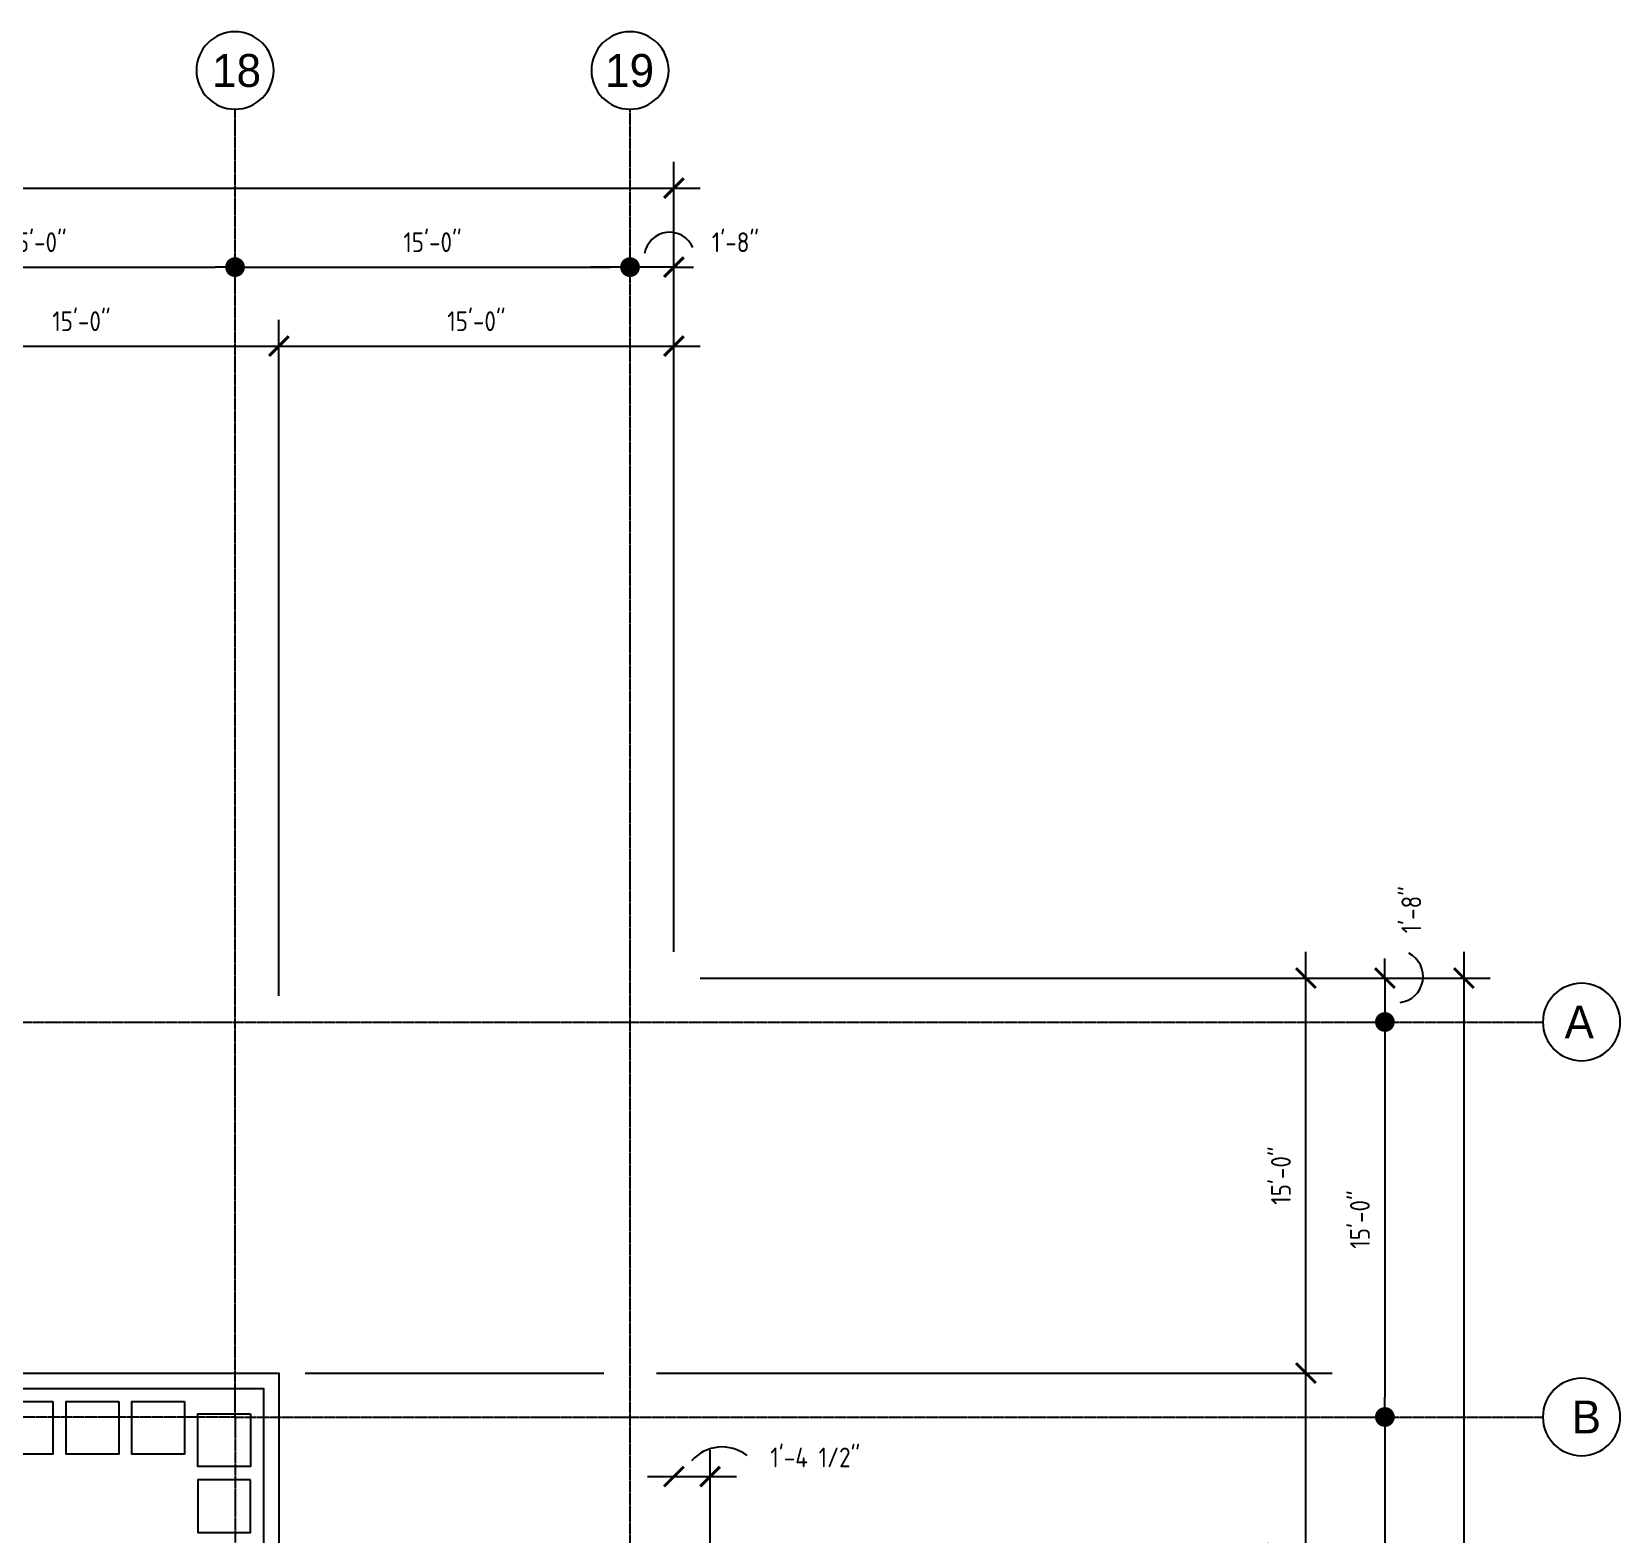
# Model space of a CAD drawing. Header units: inches. Extents: x 2704 to 6134, y 5265 to 7121.
# Drawn here: x 5410 to 6134, y 6437 to 7121 of the extents above; entities that cross this region are included whole.
import ezdxf
from ezdxf.enums import TextEntityAlignment as Align

# ---------------------------------------------------------------- set-up
doc = ezdxf.new("R2010")
doc.units = ezdxf.units.IN
doc.header["$MEASUREMENT"] = 0
doc.header["$PDMODE"] = 34
doc.header["$PDSIZE"] = -5
doc.linetypes.add('CENTER2', pattern=[1.125, 0.75, -0.125, 0.125, -0.125])
doc.layers.get('0').update_dxf_attribs({"linetype": 'CONTINUOUS'})
doc.layers.get('DEFPOINTS').update_dxf_attribs({"linetype": 'CONTINUOUS'})
for name, color, linetype in [('A_0_BLDGRD', 66, 'CENTER2'), ('A_0_COL-GRID', 40, 'CONTINUOUS'), ('A_0_DIMGRD', 9, 'CENTER2'), ('A_0_Dimtxt-roof', 4, 'CONTINUOUS'), ('A_0_DIMTXT_MAIN', 4, 'CONTINUOUS'), ('A_0_DIMTXT_MINOR', 4, 'CONTINUOUS'), ('A_9_CW_COPING', 2, 'CONTINUOUS'), ('A_MS_PAVERS', 1, 'CONTINUOUS')]:
    doc.layers.add(name, color=color, linetype=linetype)
doc.styles.add('ARCHITXT', font='architxt.shx')
doc.styles.add('AVANT', font='AVGARDN.TTF')
doc.dimstyles.new('DOT', dxfattribs={"dimscale": 96, "dimtxt": 0.09375, "dimasz": 0.09375, "dimexe": 0.125, "dimexo": 0.125, "dimgap": 0.0625, "dimtad": 1, "dimdec": 6, "dimzin": 3, "dimdsep": 46, "dimlunit": 4, "dimtxsty": 'ARCHITXT', "dimblk1": 'DOT', "dimblk2": 'DOT', "dimsah": 1, "dimcen": 0, "dimdle": 0.125, "dimse1": 1, "dimclrd": 256, "dimclre": 256, "dimclrt": 256, "dimadec": 0, "dimazin": 0, "dimtfac": 1, "dimtdec": 6, "dimtmove": 2, "dimatfit": 3, "dimldrblk": 'DOT', "dimfxl": 1, "dimfrac": 2, "dimtolj": 1, "dimtzin": 3, "dimarcsym": 0})
doc.dimstyles.new('TICK', dxfattribs={"dimscale": 96, "dimtxt": 0.09375, "dimasz": 0.09375, "dimexe": 0.125, "dimexo": 0.125, "dimgap": 0.0625, "dimtad": 1, "dimdec": 6, "dimzin": 3, "dimdsep": 46, "dimlunit": 4, "dimtxsty": 'ARCHITXT', "dimblk1": 'ARCHTICK', "dimblk2": 'ARCHTICK', "dimsah": 1, "dimcen": 0, "dimdle": 0.125, "dimclrd": 256, "dimclre": 256, "dimclrt": 256, "dimadec": 0, "dimazin": 0, "dimtfac": 1, "dimtdec": 6, "dimtmove": 2, "dimatfit": 3, "dimldrblk": 'ARCHTICK', "dimfxl": 1, "dimfrac": 2, "dimtolj": 1, "dimtzin": 3, "dimarcsym": 0})
doc.dimstyles.new('TICKDOT', dxfattribs={"dimscale": 96, "dimtxt": 0.09375, "dimasz": 0.09375, "dimexe": 0.125, "dimexo": 0.125, "dimgap": 0.0625, "dimtad": 1, "dimdec": 6, "dimzin": 3, "dimdsep": 46, "dimlunit": 4, "dimtxsty": 'ARCHITXT', "dimblk1": 'ARCHTICK', "dimblk2": 'DOT', "dimsah": 1, "dimcen": 0, "dimdle": 0.125, "dimclrd": 256, "dimclre": 256, "dimclrt": 256, "dimadec": 0, "dimazin": 0, "dimtfac": 1, "dimtdec": 6, "dimtmove": 2, "dimatfit": 3, "dimldrblk": 'ARCHTICK', "dimfxl": 1, "dimfrac": 2, "dimtolj": 1, "dimtzin": 3, "dimarcsym": 0})

# ---------------------------------------------------------------- blocks, each defined once
blk = doc.blocks.new('_ARCHTICK')
at = {"color": 0, "linetype": 'ByBlock', "const_width": 0.15}
blk.add_lwpolyline([(-0.5, -0.5), (0.5, 0.5)], dxfattribs=at)
blk = doc.blocks.new('*D6')
at = {"layer": 'A_0_DIMTXT_MAIN', "lineweight": -2, "transparency": 16777216}
for p, q in [((3135, 6702), (3135, 7062)), ((5703, 6702), (5703, 7062)), ((3123, 7050), (5715, 7050))]:
    blk.add_line(p, q, dxfattribs=at)
at = {"layer": 'DEFPOINTS', "color": 0, "transparency": 16777216}
for p in [(5703, 7050), (3135, 6690), (5703, 6690)]:
    blk.add_point(p, dxfattribs=at)
at = {"layer": 'A_0_DIMTXT_MAIN', "lineweight": -2, "transparency": 16777216, "xscale": 9, "yscale": 9, "zscale": 9, "rotation": 180}
blk.add_blockref('_ARCHTICK', (3135, 7050), dxfattribs=at)
at = {"layer": 'A_0_DIMTXT_MAIN', "lineweight": -2, "transparency": 16777216, "xscale": 9, "yscale": 9, "zscale": 9}
blk.add_blockref('_ARCHTICK', (5703, 7050), dxfattribs=at)
at = {"layer": 'A_0_DIMTXT_MAIN', "transparency": 16777216, "insert": (4419, 7061.36), "char_height": 9, "attachment_point": 5, "style": 'ARCHITXT'}
blk.add_mtext('\\A1;214\'-0"', dxfattribs=at)
blk = doc.blocks.new('_DOT')
at = {"color": 0, "linetype": 'ByBlock'}
blk.add_line((-0.5, 0), (-1, 0), dxfattribs=at)
at = {"color": 0, "linetype": 'ByBlock', "const_width": 0.5}
blk.add_lwpolyline([(-0.25, 0, 1), (0.25, 0, 1)], format="xyb", close=True, dxfattribs=at)
blk = doc.blocks.new('*D7')
at = {"layer": 'A_0_DIMTXT_MAIN', "lineweight": -2, "transparency": 16777216}
for p, q in [((5674, 7014), (5665, 7014)), ((5703, 7014), (5683, 7014)), ((5703, 7014), (5712, 7014))]:
    blk.add_line(p, q, dxfattribs=at)
at = {"layer": 'DEFPOINTS', "color": 0, "transparency": 16777216}
for p in [(5683, 7014), (5683, 7014), (5703, 7014)]:
    blk.add_point(p, dxfattribs=at)
at = {"layer": 'A_0_DIMTXT_MAIN', "lineweight": -2, "transparency": 16777216, "xscale": 9, "yscale": 9, "zscale": 9}
blk.add_blockref('_DOT', (5683, 7014), dxfattribs=at)
at = {"layer": 'A_0_DIMTXT_MAIN', "lineweight": -2, "transparency": 16777216, "xscale": 9, "yscale": 9, "zscale": 9, "rotation": 180}
blk.add_blockref('_ARCHTICK', (5703, 7014), dxfattribs=at)
at = {"layer": 'A_0_DIMTXT_MAIN', "transparency": 16777216, "insert": (5731.05, 7025.33), "char_height": 9, "attachment_point": 5, "style": 'ARCHITXT'}
blk.add_mtext('\\A1;1\'-8"', dxfattribs=at)
blk = doc.blocks.new('*D8')
at = {"layer": 'A_0_DIMTXT_MAIN', "lineweight": -2, "transparency": 16777216}
blk.add_line((5512, 7014), (5674, 7014), dxfattribs=at)
at = {"layer": 'DEFPOINTS', "color": 0, "transparency": 16777216}
for p in [(5503, 7014), (5683, 7014), (5683, 7014)]:
    blk.add_point(p, dxfattribs=at)
at = {"layer": 'A_0_DIMTXT_MAIN', "lineweight": -2, "transparency": 16777216, "xscale": 9, "yscale": 9, "zscale": 9, "rotation": 180}
blk.add_blockref('_DOT', (5503, 7014), dxfattribs=at)
at = {"layer": 'A_0_DIMTXT_MAIN', "lineweight": -2, "transparency": 16777216, "xscale": 9, "yscale": 9, "zscale": 9}
blk.add_blockref('_DOT', (5683, 7014), dxfattribs=at)
at = {"layer": 'A_0_DIMTXT_MAIN', "transparency": 16777216, "insert": (5593, 7025.36), "char_height": 9, "attachment_point": 5, "style": 'ARCHITXT'}
blk.add_mtext('\\A1;15\'-0"', dxfattribs=at)
blk = doc.blocks.new('*D16')
at = {"layer": 'A_0_DIMTXT_MAIN', "lineweight": -2, "transparency": 16777216}
blk.add_line((5332, 7014), (5494, 7014), dxfattribs=at)
at = {"layer": 'DEFPOINTS', "color": 0, "transparency": 16777216}
for p in [(5323, 7014), (5503, 7014), (5503, 7014)]:
    blk.add_point(p, dxfattribs=at)
at = {"layer": 'A_0_DIMTXT_MAIN', "lineweight": -2, "transparency": 16777216, "xscale": 9, "yscale": 9, "zscale": 9, "rotation": 180}
blk.add_blockref('_DOT', (5323, 7014), dxfattribs=at)
at = {"layer": 'A_0_DIMTXT_MAIN', "lineweight": -2, "transparency": 16777216, "xscale": 9, "yscale": 9, "zscale": 9}
blk.add_blockref('_DOT', (5503, 7014), dxfattribs=at)
at = {"layer": 'A_0_DIMTXT_MAIN', "transparency": 16777216, "insert": (5413, 7025.36), "char_height": 9, "attachment_point": 5, "style": 'ARCHITXT'}
blk.add_mtext('\\A1;15\'-0"', dxfattribs=at)
blk = doc.blocks.new('*D18')
at = {"layer": 'A_0_DIMTXT_MINOR', "lineweight": -2, "transparency": 16777216}
blk.add_line((5511, 6978), (5715, 6978), dxfattribs=at)
at = {"layer": 'DEFPOINTS', "color": 0, "transparency": 16777216}
for p in [(5523, 6978), (5703, 6978), (5703, 6978)]:
    blk.add_point(p, dxfattribs=at)
at = {"layer": 'A_0_DIMTXT_MINOR', "lineweight": -2, "transparency": 16777216, "xscale": 9, "yscale": 9, "zscale": 9, "rotation": 180}
blk.add_blockref('_ARCHTICK', (5523, 6978), dxfattribs=at)
at = {"layer": 'A_0_DIMTXT_MINOR', "lineweight": -2, "transparency": 16777216, "xscale": 9, "yscale": 9, "zscale": 9}
blk.add_blockref('_ARCHTICK', (5703, 6978), dxfattribs=at)
at = {"layer": 'A_0_DIMTXT_MINOR', "transparency": 16777216, "insert": (5613, 6989.36), "char_height": 9, "attachment_point": 5, "style": 'ARCHITXT'}
blk.add_mtext('\\A1;15\'-0"', dxfattribs=at)
blk = doc.blocks.new('*D19')
at = {"layer": 'A_0_DIMTXT_MINOR', "lineweight": -2, "transparency": 16777216}
for p, q in [((5523, 6682), (5523, 6990)), ((5331, 6978), (5535, 6978))]:
    blk.add_line(p, q, dxfattribs=at)
at = {"layer": 'DEFPOINTS', "color": 0, "transparency": 16777216}
for p in [(5523, 6978), (5343, 6726), (5523, 6670)]:
    blk.add_point(p, dxfattribs=at)
at = {"layer": 'A_0_DIMTXT_MINOR', "lineweight": -2, "transparency": 16777216, "xscale": 9, "yscale": 9, "zscale": 9, "rotation": 180}
blk.add_blockref('_ARCHTICK', (5343, 6978), dxfattribs=at)
at = {"layer": 'A_0_DIMTXT_MINOR', "lineweight": -2, "transparency": 16777216, "xscale": 9, "yscale": 9, "zscale": 9}
blk.add_blockref('_ARCHTICK', (5523, 6978), dxfattribs=at)
at = {"layer": 'A_0_DIMTXT_MINOR', "transparency": 16777216, "insert": (5433, 6989.36), "char_height": 9, "attachment_point": 5, "style": 'ARCHITXT'}
blk.add_mtext('\\A1;15\'-0"', dxfattribs=at)
blk = doc.blocks.new('*D28')
at = {"layer": 'A_0_DIMTXT_MAIN', "lineweight": -2, "transparency": 16777216}
for p, q in [((6063, 6702), (6063, 5298)), ((5715, 6690), (6075, 6690)), ((5355, 5310), (6075, 5310))]:
    blk.add_line(p, q, dxfattribs=at)
at = {"layer": 'DEFPOINTS', "color": 0, "transparency": 16777216}
for p in [(5703, 6690), (5343, 5310), (6063, 5310)]:
    blk.add_point(p, dxfattribs=at)
at = {"layer": 'A_0_DIMTXT_MAIN', "lineweight": -2, "transparency": 16777216, "xscale": 9, "yscale": 9, "zscale": 9}
for p, rotation in [((6063, 6690), 90), ((6063, 5310), 270)]:
    blk.add_blockref('_ARCHTICK', p, dxfattribs=dict(at, rotation=rotation))
at = {"layer": 'A_0_DIMTXT_MAIN', "transparency": 16777216, "insert": (6051.64, 6000), "char_height": 9, "attachment_point": 5, "rotation": 90, "style": 'ARCHITXT'}
blk.add_mtext('\\A1;115\'-0"', dxfattribs=at)
blk = doc.blocks.new('*D30')
at = {"layer": 'A_0_DIMTXT_MAIN', "lineweight": -2, "transparency": 16777216}
for p, q in [((6027, 6690), (6027, 6699)), ((6027, 6690), (6027, 6670)), ((6027, 6661), (6027, 6652))]:
    blk.add_line(p, q, dxfattribs=at)
at = {"layer": 'DEFPOINTS', "color": 0, "transparency": 16777216}
for p in [(6027, 6690), (6027, 6670), (6027, 6670)]:
    blk.add_point(p, dxfattribs=at)
at = {"layer": 'A_0_DIMTXT_MAIN', "lineweight": -2, "transparency": 16777216, "xscale": 9, "yscale": 9, "zscale": 9}
for name, p, rotation in [('_ARCHTICK', (6027, 6690), 270), ('_DOT', (6027, 6670), 90)]:
    blk.add_blockref(name, p, dxfattribs=dict(at, rotation=rotation))
at = {"layer": 'A_0_DIMTXT_MAIN', "transparency": 16777216, "insert": (6039.06, 6721.18), "char_height": 9, "attachment_point": 5, "rotation": 90, "style": 'ARCHITXT'}
blk.add_mtext('\\A1;1\'-8"', dxfattribs=at)
blk = doc.blocks.new('*D32')
at = {"layer": 'A_0_DIMTXT_MINOR', "lineweight": -2, "transparency": 16777216}
for p, q in [((5991, 6318), (5991, 6522)), ((5695, 6510), (6003, 6510))]:
    blk.add_line(p, q, dxfattribs=at)
at = {"layer": 'DEFPOINTS', "color": 0, "transparency": 16777216}
for p in [(5683, 6510), (5991, 6510), (5991, 6330)]:
    blk.add_point(p, dxfattribs=at)
at = {"layer": 'A_0_DIMTXT_MINOR', "lineweight": -2, "transparency": 16777216, "xscale": 9, "yscale": 9, "zscale": 9}
for p, rotation in [((5991, 6510), 90), ((5991, 6330), 270)]:
    blk.add_blockref('_ARCHTICK', p, dxfattribs=dict(at, rotation=rotation))
at = {"layer": 'A_0_DIMTXT_MINOR', "transparency": 16777216, "insert": (5979.64, 6420), "char_height": 9, "attachment_point": 5, "rotation": 90, "style": 'ARCHITXT'}
blk.add_mtext('\\A1;15\'-0"', dxfattribs=at)
blk = doc.blocks.new('*D33')
at = {"layer": 'A_0_DIMTXT_MINOR', "lineweight": -2, "transparency": 16777216}
blk.add_line((5991, 6498), (5991, 6702), dxfattribs=at)
at = {"layer": 'DEFPOINTS', "color": 0, "transparency": 16777216}
for p in [(5991, 6690), (5991, 6690), (5961.25, 6510)]:
    blk.add_point(p, dxfattribs=at)
at = {"layer": 'A_0_DIMTXT_MINOR', "lineweight": -2, "transparency": 16777216, "xscale": 9, "yscale": 9, "zscale": 9}
for p, rotation in [((5991, 6690), 90), ((5991, 6510), 270)]:
    blk.add_blockref('_ARCHTICK', p, dxfattribs=dict(at, rotation=rotation))
at = {"layer": 'A_0_DIMTXT_MINOR', "transparency": 16777216, "insert": (5979.64, 6600), "char_height": 9, "attachment_point": 5, "rotation": 90, "style": 'ARCHITXT'}
blk.add_mtext('\\A1;15\'-0"', dxfattribs=at)
blk = doc.blocks.new('*D45')
at = {"layer": 'A_0_DIMTXT_MAIN', "lineweight": -2, "transparency": 16777216}
blk.add_line((6027, 6661), (6027, 6499), dxfattribs=at)
at = {"layer": 'DEFPOINTS', "color": 0, "transparency": 16777216}
for p in [(6027, 6670), (6027, 6490), (6027, 6490)]:
    blk.add_point(p, dxfattribs=at)
at = {"layer": 'A_0_DIMTXT_MAIN', "lineweight": -2, "transparency": 16777216, "xscale": 9, "yscale": 9, "zscale": 9}
for p, rotation in [((6027, 6670), 90), ((6027, 6490), 270)]:
    blk.add_blockref('_DOT', p, dxfattribs=dict(at, rotation=rotation))
at = {"layer": 'A_0_DIMTXT_MAIN', "transparency": 16777216, "insert": (6015.64, 6580), "char_height": 9, "attachment_point": 5, "rotation": 90, "style": 'ARCHITXT'}
blk.add_mtext('\\A1;15\'-0"', dxfattribs=at)
blk = doc.blocks.new('*D46')
at = {"layer": 'A_0_DIMTXT_MAIN', "lineweight": -2, "transparency": 16777216}
blk.add_line((6027, 6481), (6027, 6219), dxfattribs=at)
at = {"layer": 'DEFPOINTS', "color": 0, "transparency": 16777216}
for p in [(6027, 6490), (6027, 6210), (6027, 6210)]:
    blk.add_point(p, dxfattribs=at)
at = {"layer": 'A_0_DIMTXT_MAIN', "lineweight": -2, "transparency": 16777216, "xscale": 9, "yscale": 9, "zscale": 9}
for p, rotation in [((6027, 6490), 90), ((6027, 6210), 270)]:
    blk.add_blockref('_DOT', p, dxfattribs=dict(at, rotation=rotation))
at = {"layer": 'A_0_DIMTXT_MAIN', "transparency": 16777216, "insert": (6015.64, 6350), "char_height": 9, "attachment_point": 5, "rotation": 90, "style": 'ARCHITXT'}
blk.add_mtext('\\A1;23\'-4"', dxfattribs=at)
blk = doc.blocks.new('*D53')
at = {"layer": 'A_0_Dimtxt-roof', "lineweight": -2, "transparency": 16777216}
for p, q in [((5719.5, 6358.5), (5719.5, 6474.83)), ((5691, 6462.83), (5731.5, 6462.83))]:
    blk.add_line(p, q, dxfattribs=at)
at = {"layer": 'DEFPOINTS', "color": 0, "transparency": 16777216}
for p in [(5703, 6462.83), (5719.5, 6462.83), (5719.5, 6346.5)]:
    blk.add_point(p, dxfattribs=at)
at = {"layer": 'A_0_Dimtxt-roof', "lineweight": -2, "transparency": 16777216, "xscale": 9, "yscale": 9, "zscale": 9, "rotation": 180}
blk.add_blockref('_ARCHTICK', (5703, 6462.83), dxfattribs=at)
at = {"layer": 'A_0_Dimtxt-roof', "lineweight": -2, "transparency": 16777216, "xscale": 9, "yscale": 9, "zscale": 9}
blk.add_blockref('_ARCHTICK', (5719.5, 6462.83), dxfattribs=at)
at = {"layer": 'A_0_Dimtxt-roof', "transparency": 16777216, "insert": (5767.43, 6471.58), "char_height": 9, "attachment_point": 5, "style": 'ARCHITXT'}
blk.add_mtext('\\A1;1\'-4 1/2"', dxfattribs=at)
blk = doc.blocks.new('grid-bbl')
at = {"color": 1, "linetype": 'Continuous'}
blk.add_circle((0, 0.25), 0.1836, dxfattribs=at)
at = {"style": 'AVANT'}
blk.add_attdef('-', text='', height=0.1562, dxfattribs=at).set_placement((0, 0.25), align=Align.MIDDLE_CENTER)

msp = doc.modelspace()

# ---------------------------------------------------------------- linework, layer by layer
at = {"layer": 'A_0_BLDGRD'}
for q in [(3155, 6490), (5503, 5510)]:
    msp.add_line((5503, 6490), q, dxfattribs=at)
at = {"layer": 'A_0_DIMGRD'}
for p, q in [((5503, 6490), (5503, 7086)), ((5683, 6306), (5683, 7086)), ((5323, 6670), (6099, 6670)), ((5503, 6490), (6099, 6490))]:
    msp.add_line(p, q, dxfattribs=at)
at = {"layer": 'A_0_Dimtxt-roof'}
msp.add_arc((5724.9633004, 6457.9069711), 18.4294404, 51.8909479168, 138.8446907232, dxfattribs=at)
at = {"layer": 'A_0_DIMTXT_MAIN'}
for centre, radius, start, end in [((5701.0209375, 7018.4247308), 11.4716127, 22.8038746959, 171.4361783011), ((6032.560586, 6690.6936035), 11.8722715, 276.6542370263, 63.3158759487)]:
    msp.add_arc(centre, radius, start, end, dxfattribs=at)
at = {"layer": 'A_0_DIMTXT_MINOR'}
msp.add_line((5535, 6510), (5671, 6510), dxfattribs=at)
at = {"layer": 'A_9_CW_COPING'}
for points in [[(5523, 5674.5), (5523, 5490), (5343, 5490), (5343, 5310), (3495, 5310), (3495, 5490), (3135, 5490), (3135, 6510), (3495, 6510), (3495, 6690), (5343, 6690), (5343, 6510), (5523, 6510), (5523, 6325.5)], [(5516, 5674.5), (5516, 5497), (5336, 5497), (5336, 5317), (3502, 5317), (3502, 5497), (3142, 5497), (3142, 6503), (3502, 6503), (3502, 6683), (5336, 6683), (5336, 6503), (5516, 6503), (5516, 6325.5)]]:
    msp.add_lwpolyline(points, dxfattribs=at)
at = {"layer": 'A_MS_PAVERS'}
for points in [[(5420, 6497), (5420, 6473), (5396, 6473), (5396, 6497)], [(5450, 6497), (5450, 6473), (5426, 6473), (5426, 6497)], [(5480, 6497), (5480, 6473), (5456, 6473), (5456, 6497)], [(5510, 6491.4108617), (5510, 6467.4108617), (5486, 6467.4108617), (5486, 6491.4108617)], [(5510, 6461.4108617), (5486, 6461.4108617), (5486, 6437.4108617), (5510, 6437.4108617)]]:
    msp.add_lwpolyline(points, close=True, dxfattribs=at)

# ---------------------------------------------------------------- block references
at = {"layer": 'A_0_COL-GRID'}
ref = msp.add_blockref('grid-bbl', (5503, 7079.625), dxfattribs=dict(at, xscale=-96, yscale=96, zscale=96))
ref.add_attrib('-', '18', dxfattribs={"layer": '0', "height": 15, "style": 'AVANT'}).set_placement((5503.7108516, 7103.625), align=Align.MIDDLE_CENTER)
ref = msp.add_blockref('grid-bbl', (5683, 7079.625), dxfattribs=dict(at, xscale=-96, yscale=96, zscale=96))
ref.add_attrib('-', '19', dxfattribs={"layer": '0', "height": 15, "style": 'AVANT'}).set_placement((5682.8145604, 7103.625), align=Align.MIDDLE_CENTER)
ref = msp.add_blockref('grid-bbl', (6116.625, 6646), dxfattribs=dict(at, xscale=-96, yscale=96, zscale=96))
ref.add_attrib('-', 'A', dxfattribs={"layer": '0', "height": 15, "style": 'AVANT'}).set_placement((6115.5741758, 6670), align=Align.MIDDLE_CENTER)
ref = msp.add_blockref('grid-bbl', (6116.625, 6466), dxfattribs=dict(at, xscale=-96, yscale=96, zscale=96))
ref.add_attrib('-', 'B', dxfattribs={"layer": '0', "height": 15, "style": 'AVANT'}).set_placement((6118.8090659, 6490), align=Align.MIDDLE_CENTER)

# ---------------------------------------------------------------- dimensions: what is measured, and where the dimension line sits
at = {"layer": 'A_0_Dimtxt-roof'}
dim = msp.add_linear_dim(base=(5719.5, 6462.8250139), p1=(5703, 6462.8250139), p2=(5719.5, 6346.5), dimstyle='TICK', dxfattribs=at)
dim.commit()
dim.dimension.update_dxf_attribs({"geometry": '*D53', "text_midpoint": (5767.4300143, 6471.5810998), "dimtype": 160})
at = {"layer": 'A_0_DIMTXT_MAIN'}
for base, p1, p2, angle, dimstyle, picture, middle in [((5703, 7050), (3135, 6690), (5703, 6690), 180, 'TICK', '*D6', (4419, 7061.3571428571)), ((6063, 5310), (5703, 6690), (5343, 5310), 270, 'TICK', '*D28', (6051.6428571429, 6000)), ((6027, 6490), (6027, 6670), (6027, 6490), 270, 'DOT', '*D45', (6015.6428571, 6580)), ((6027, 6210), (6027, 6490), (6027, 6210), 270, 'DOT', '*D46', (6015.6428571, 6350))]:
    dim = msp.add_linear_dim(base=base, p1=p1, p2=p2, angle=angle, dimstyle=dimstyle, dxfattribs=at)
    dim.commit()
    dim.dimension.update_dxf_attribs({"geometry": picture, "text_midpoint": middle})
for base, p1, p2, picture, middle in [((5503, 7014), (5323, 7014), (5503, 7014), '*D16', (5413, 7025.3571429)), ((5683, 7014), (5503, 7014), (5683, 7014), '*D8', (5593, 7025.3571429))]:
    dim = msp.add_linear_dim(base=base, p1=p1, p2=p2, angle=180, dimstyle='DOT', override={"dimse1": 1}, dxfattribs=at)
    dim.commit()
    dim.dimension.update_dxf_attribs({"geometry": picture, "text_midpoint": middle})
for base, p1, p2, angle, picture, middle in [((5683, 7014), (5703, 7014), (5683, 7014), 180, '*D7', (5731.0487295, 7025.3349711)), ((6027, 6670), (6027, 6690), (6027, 6670), 90, '*D30', (6039.0644712, 6721.18446))]:
    dim = msp.add_linear_dim(base=base, p1=p1, p2=p2, angle=angle, dimstyle='TICKDOT', dxfattribs=at)
    dim.commit()
    dim.dimension.update_dxf_attribs({"geometry": picture, "text_midpoint": middle, "dimtype": 160})
at = {"layer": 'A_0_DIMTXT_MINOR'}
for base, p1, p2, angle, picture, middle in [((5523, 6978), (5343, 6726), (5523, 6670), 180, '*D19', (5433, 6989.3571429)), ((5991, 6690), (5961.2529028, 6510), (5991, 6690), 90, '*D33', (5979.6428571, 6600))]:
    dim = msp.add_linear_dim(base=base, p1=p1, p2=p2, angle=angle, dimstyle='TICK', override={"dimse1": 1}, dxfattribs=at)
    dim.commit()
    dim.dimension.update_dxf_attribs({"geometry": picture, "text_midpoint": middle})
for base, p1, p2, angle, picture, middle in [((5703, 6978), (5523, 6978), (5703, 6978), 180, '*D18', (5613, 6989.3571429)), ((5991, 6510), (5991, 6330), (5683, 6510), 90, '*D32', (5979.6428571, 6420))]:
    dim = msp.add_linear_dim(base=base, p1=p1, p2=p2, angle=angle, dimstyle='TICK', dxfattribs=at)
    dim.commit()
    dim.dimension.update_dxf_attribs({"geometry": picture, "text_midpoint": middle})

doc.saveas('drawing.dxf')
